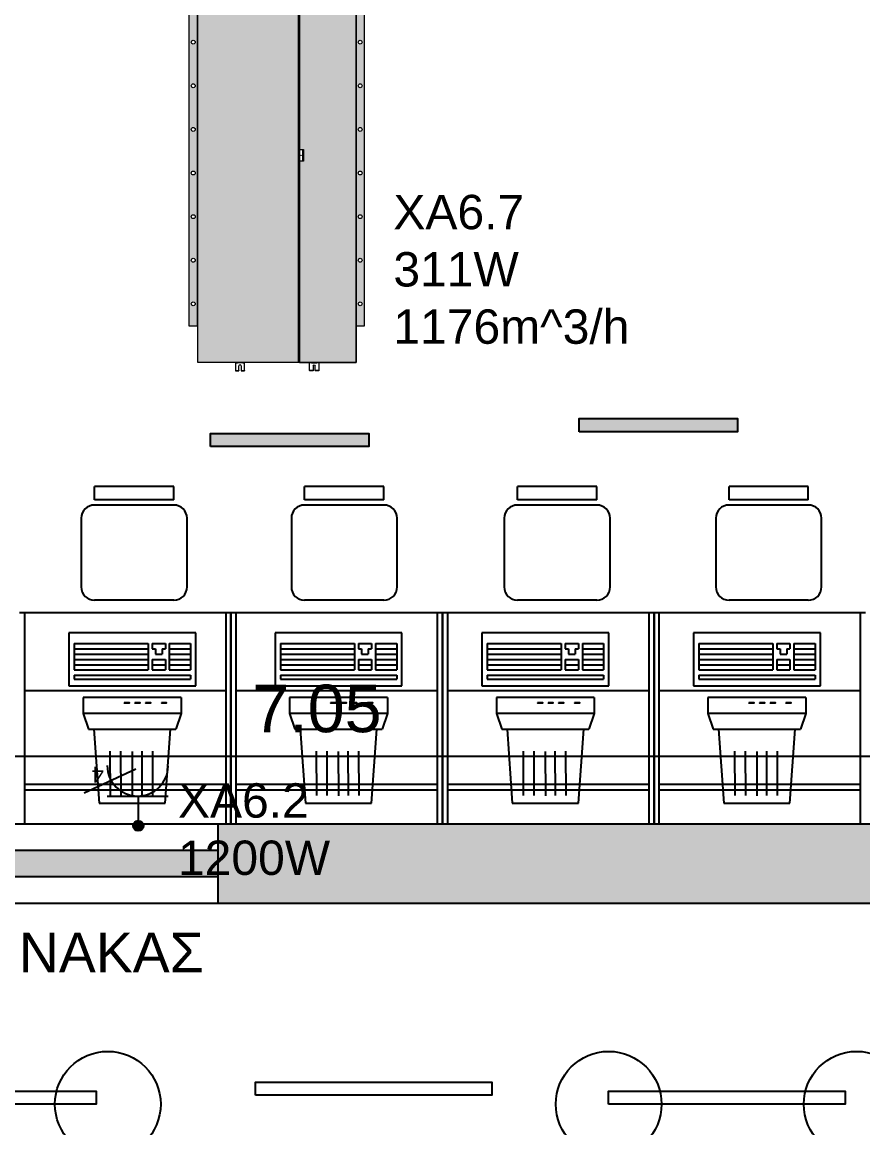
# Model space of a CAD drawing. Header units: metres. Extents: x -11 to 85, y -301 to 135.
# Drawn here: x 42.834 to 46.014, y -121.507 to -117.324 of the extents above; entities that cross this region are included whole.
import ezdxf

# ---------------------------------------------------------------- set-up
doc = ezdxf.new("R2010")
doc.units = ezdxf.units.M
doc.header["$LTSCALE"] = 0.036
doc.header["$PDMODE"] = 2
for name, color, linetype in [('arxitek aorofos', 252, 'Continuous'), ('DIMBLK', 252, 'Continuous'), ('hatch color', 252, 'Continuous'), ('HLEK-SYMBOL', 3, 'Continuous'), ('HLEK_FL001_SYMBOLS', 230, 'Continuous'), ('KYKLOFORHTES', 152, 'Continuous')]:
    doc.layers.add(name, color=color, linetype=linetype)
doc.layers.add('axel', color=170, linetype='Continuous', lineweight=0)
doc.styles.add('COMU-N', font='arial.ttf')
doc.styles.get("Standard").update_dxf_attribs({"font": 'arial.ttf'})
doc.dimstyles.new('CADWDOT', dxfattribs={"dimscale": 0.1, "dimtxt": 1.8, "dimasz": 0.08, "dimexe": 2, "dimexo": 0, "dimgap": 0.09, "dimtad": 0, "dimrnd": 0.001, "dimzin": 0, "dimdsep": 46, "dimtxsty": 'Standard', "dimblk1": 'ARTDIM', "dimblk2": 'ARTDIM', "dimsah": 1, "dimcen": 0.09, "dimdle": 0.05, "dimse1": 1, "dimse2": 1, "dimadec": 0, "dimazin": 0, "dimtfac": 1, "dimtmove": 0, "dimatfit": 3, "dimldrblk": 'ARTDIM', "dimfxl": 2, "dimtvp": 0.9999, "dimtolj": 1, "dimtzin": 0, "dimarcsym": 0})

# ---------------------------------------------------------------- blocks, each defined once
blk = doc.blocks.new('ARTDIM')
at = {"layer": 'DIMBLK'}
for p, q in [((0, -24.9975), (0, 24.9975)), ((-24.9975, 0), (24.9975, 0))]:
    blk.add_line(p, q, dxfattribs=at)
blk.add_circle((0, 0), 8.25, dxfattribs=at)
blk = doc.blocks.new('*D1135')
at = {"layer": 'arxitek aorofos', "color": 0, "lineweight": -2}
blk.add_line((40.4317, -120.1012), (47.4657, -120.1012), dxfattribs=at)
at = {"layer": 'Defpoints', "color": 0, "transparency": 16777216}
for p in [(40.4237, -119.7575), (47.4737, -119.7575), (47.4737, -120.1012)]:
    blk.add_point(p, dxfattribs=at)
at = {"layer": 'arxitek aorofos', "color": 0, "lineweight": -2, "xscale": 0.008, "yscale": 0.008, "zscale": 0.008, "rotation": 180}
blk.add_blockref('ARTDIM', (40.4237, -120.1012), dxfattribs=at)
at = {"layer": 'arxitek aorofos', "color": 0, "lineweight": -2, "xscale": 0.008, "yscale": 0.008, "zscale": 0.008}
blk.add_blockref('ARTDIM', (47.4737, -120.1012), dxfattribs=at)
at = {"layer": 'arxitek aorofos', "color": 0, "insert": (43.9487, -119.9212), "char_height": 0.18, "attachment_point": 5}
blk.add_mtext('\\A1;7.05', dxfattribs=at)
blk = doc.blocks.new('thranio erga 1')
at = {"layer": 'arxitek aorofos'}
for p, q in [((-7.0812, 47.2606), (-8.0812, 47.2606)), ((-8.0812, 47.2606), (-8.0812, 45.4606)), ((-7.1012, 47.2406), (-8.0612, 47.2406)), ((-8.0612, 47.2406), (-8.0612, 45.4806)), ((-7.1012, 45.4806), (-7.1012, 47.2406)), ((-7.0812, 45.4606), (-7.0812, 47.2606)), ((-8.0612, 45.4806), (-7.1012, 45.4806)), ((-8.0812, 45.4606), (-7.0812, 45.4606))]:
    blk.add_line(p, q, dxfattribs=at)
for centre in [(-8.3206, 46.7988), (-6.8412, 46.7988), (-8.3206, 45.8608), (-6.8412, 45.8608)]:
    blk.add_circle(centre, 0.2, dxfattribs=at)
blk = doc.blocks.new('gJ6_a14')
at = {"linetype": 'Continuous'}
for p, q in [((-0.1176, 0.1119), (0.113, 0.1119)), ((0, 0.1119), (0, 0))]:
    blk.add_line(p, q, dxfattribs=at)
blk.add_arc((-0.0023, 0.2279), 0.1153, 180, 358.9566, dxfattribs=at)
blk = doc.blocks.new('*X1779')
at = {"color": 0}
for p, q in [((15.598, 2.587), (15.737, 2.727)), ((15.598, 2.622), (15.702, 2.727)), ((15.605, 2.559), (15.765, 2.719)), ((15.617, 2.536), (15.789, 2.707)), ((15.633, 2.516), (15.808, 2.691)), ((15.636, 2.678), (15.645, 2.687)), ((15.649, 2.691), (15.658, 2.7)), ((15.662, 2.705), (15.671, 2.714)), ((15.667, 2.674), (15.676, 2.683)), ((15.676, 2.718), (15.678, 2.721)), ((15.68, 2.687), (15.689, 2.696)), ((15.693, 2.7), (15.702, 2.709)), ((15.707, 2.714), (15.715, 2.722)), ((15.711, 2.683), (15.72, 2.691)), ((15.72, 2.727), (15.721, 2.728)), ((15.724, 2.696), (15.733, 2.705)), ((15.738, 2.709), (15.746, 2.718)), ((15.742, 2.678), (15.751, 2.687)), ((15.751, 2.722), (15.752, 2.724)), ((15.755, 2.691), (15.764, 2.7)), ((15.768, 2.705), (15.777, 2.714)), ((15.773, 2.674), (15.782, 2.683)), ((15.786, 2.687), (15.795, 2.696)), ((15.601, 2.607), (15.609, 2.616)), ((15.604, 2.646), (15.605, 2.647)), ((15.605, 2.577), (15.614, 2.585)), ((15.609, 2.652), (15.618, 2.66)), ((15.611, 2.547), (15.618, 2.554)), ((15.614, 2.621), (15.623, 2.63)), ((15.618, 2.59), (15.627, 2.599)), ((15.623, 2.665), (15.631, 2.674)), ((15.623, 2.559), (15.631, 2.568)), ((15.627, 2.634), (15.636, 2.643)), ((15.627, 2.528), (15.636, 2.537)), ((15.631, 2.603), (15.64, 2.612)), ((15.636, 2.572), (15.645, 2.581)), ((15.64, 2.647), (15.649, 2.656)), ((15.64, 2.541), (15.649, 2.55)), ((15.645, 2.616), (15.654, 2.625)), ((15.645, 2.51), (15.654, 2.519)), ((15.649, 2.585), (15.658, 2.594)), ((15.653, 2.501), (15.824, 2.672)), ((15.654, 2.66), (15.662, 2.669)), ((15.654, 2.554), (15.662, 2.563)), ((15.658, 2.63), (15.667, 2.638)), ((15.658, 2.523), (15.667, 2.532)), ((15.662, 2.599), (15.671, 2.607)), ((15.664, 2.494), (15.671, 2.501)), ((15.667, 2.568), (15.676, 2.577)), ((15.671, 2.643), (15.68, 2.652)), ((15.671, 2.537), (15.68, 2.546)), ((15.676, 2.489), (15.836, 2.648)), ((15.676, 2.612), (15.685, 2.621)), ((15.676, 2.506), (15.685, 2.515)), ((15.68, 2.581), (15.689, 2.59)), ((15.685, 2.656), (15.693, 2.665)), ((15.685, 2.55), (15.693, 2.559)), ((15.689, 2.625), (15.698, 2.634)), ((15.689, 2.519), (15.698, 2.528)), ((15.693, 2.594), (15.702, 2.603)), ((15.693, 2.488), (15.702, 2.497)), ((15.698, 2.669), (15.707, 2.678)), ((15.698, 2.563), (15.707, 2.572)), ((15.702, 2.638), (15.711, 2.647)), ((15.702, 2.532), (15.711, 2.541)), ((15.705, 2.482), (15.843, 2.62)), ((15.707, 2.607), (15.715, 2.616)), ((15.707, 2.501), (15.715, 2.51)), ((15.711, 2.577), (15.72, 2.585)), ((15.715, 2.652), (15.724, 2.66)), ((15.715, 2.546), (15.724, 2.554)), ((15.72, 2.621), (15.729, 2.63)), ((15.72, 2.515), (15.729, 2.523)), ((15.724, 2.59), (15.733, 2.599)), ((15.724, 2.484), (15.733, 2.493)), ((15.729, 2.665), (15.738, 2.674)), ((15.729, 2.559), (15.738, 2.568)), ((15.733, 2.634), (15.742, 2.643)), ((15.733, 2.528), (15.742, 2.537)), ((15.738, 2.603), (15.746, 2.612)), ((15.738, 2.497), (15.746, 2.506)), ((15.741, 2.482), (15.842, 2.584)), ((15.742, 2.572), (15.751, 2.581)), ((15.746, 2.647), (15.755, 2.656)), ((15.746, 2.541), (15.755, 2.55)), ((15.751, 2.616), (15.76, 2.625)), ((15.751, 2.51), (15.76, 2.519)), ((15.755, 2.585), (15.764, 2.594)), ((15.76, 2.66), (15.768, 2.669)), ((15.76, 2.554), (15.768, 2.563)), ((15.764, 2.63), (15.773, 2.638)), ((15.764, 2.523), (15.773, 2.532)), ((15.768, 2.599), (15.777, 2.607)), ((15.768, 2.493), (15.777, 2.501)), ((15.773, 2.568), (15.782, 2.577)), ((15.777, 2.643), (15.786, 2.652)), ((15.777, 2.537), (15.786, 2.546)), ((15.782, 2.612), (15.791, 2.621)), ((15.782, 2.506), (15.791, 2.515)), ((15.786, 2.581), (15.795, 2.59)), ((15.791, 2.656), (15.799, 2.665)), ((15.791, 2.55), (15.799, 2.559)), ((15.795, 2.625), (15.804, 2.634)), ((15.795, 2.519), (15.804, 2.528)), ((15.799, 2.594), (15.808, 2.603)), ((15.804, 2.669), (15.813, 2.678)), ((15.804, 2.563), (15.813, 2.572)), ((15.808, 2.638), (15.817, 2.647)), ((15.808, 2.532), (15.817, 2.541)), ((15.813, 2.607), (15.822, 2.616)), ((15.817, 2.577), (15.826, 2.585)), ((15.822, 2.652), (15.83, 2.66)), ((15.822, 2.546), (15.83, 2.554)), ((15.826, 2.621), (15.835, 2.63)), ((15.83, 2.59), (15.839, 2.599)), ((15.835, 2.559), (15.835, 2.56)), ((15.839, 2.634), (15.84, 2.635)), ((15.844, 2.603), (15.844, 2.603))]:
    blk.add_line(p, q, dxfattribs=at)
blk = doc.blocks.new('GJ6_A78')
at = {"layer": 'HLEK-SYMBOL', "color": 0, "linetype": 'Continuous'}
blk.add_circle((0, 0), 0.0989, dxfattribs=at)
at = {"layer": 'HLEK-SYMBOL', "color": 0, "xscale": 0.8, "yscale": 0.8, "zscale": 0.8}
blk.add_blockref('*X1779', (-12.576, -2.084), dxfattribs=at)
blk = doc.blocks.new('priza')
at = {"layer": 'HLEK_FL001_SYMBOLS', "xscale": 0.1951472641207488, "yscale": 0.1951472641207488, "zscale": 0.1951472641207488}
blk.add_blockref('GJ6_A78', (87.4, -100.4953), dxfattribs=at)
at = {"layer": 'HLEK_FL001_SYMBOLS', "rotation": 180}
blk.add_blockref('gJ6_a14', (87.4, -100.4952), dxfattribs=at)
blk = doc.blocks.new('tetrapli priza')
at = {"layer": 'HLEK_FL001_SYMBOLS', "ltscale": 5}
blk.add_line((479.6442, -48.2674), (479.8393, -48.1769), dxfattribs=at)
at = {"layer": 'HLEK_FL001_SYMBOLS'}
blk.add_blockref('priza', (392.2343, 52.442), dxfattribs=at)
at = {"layer": 'HLEK_FL001_SYMBOLS', "ltscale": 5}
blk.add_text('4', height=0.06, dxfattribs=at).set_placement((479.7645, -48.2766))
blk = doc.blocks.new('led 23W')
at = {"layer": 'hatch color'}
blk.add_hatch(color=181, dxfattribs=at).paths.add_polyline_path([(101.2388, -6.7734), (101.2388, -6.7234), (101.8376, -6.7234), (101.8376, -6.7734)])
at = {"layer": 'HLEK_FL001_SYMBOLS'}
blk.add_lwpolyline([(101.2388, -6.7734), (101.2388, -6.7234), (101.8376, -6.7234), (101.8376, -6.7734)], close=True, dxfattribs=at)
blk = doc.blocks.new('A$C5A126718')
at = {"layer": 'axel'}
for p, q in [((-0.0317, 0.0343), (-0.0317, 0.0321)), ((-0.0301, 0.0343), (-0.0317, 0.0343)), ((-0.0317, 0.0321), (-0.0317, 0.0236)), ((-0.0317, 0.0321), (-0.0301, 0.0321)), ((-0.0317, 0.0236), (-0.0301, 0.0236)), ((-0.0317, 0.0236), (-0.0317, 0.0214)), ((-0.0301, 0.0214), (-0.0317, 0.0214)), ((-0.0301, 0.0129), (-0.0317, 0.0129)), ((-0.0317, 0.0129), (-0.0317, 0.0107)), ((-0.0317, 0.0107), (-0.0301, 0.0107)), ((-0.0317, 0.0107), (-0.0317, 0.0021)), ((-0.0317, 0.0021), (-0.0301, 0.0021)), ((-0.0317, 0.0021), (-0.0317, 0)), ((-0.0301, 0), (-0.0317, 0)), ((-0.0012, 0.0343), (-0.0301, 0.0343)), ((-0.0301, 0.0343), (-0.0301, 0.0321)), ((-0.0301, 0.0321), (-0.0301, 0.0236)), ((-0.0301, 0.0236), (-0.0301, 0.0214)), ((-0.0301, 0.0214), (-0.0131, 0.0214)), ((-0.0301, 0.0129), (-0.0301, 0.0107)), ((-0.0131, 0.0129), (-0.0301, 0.0129)), ((-0.0301, 0.0107), (-0.0301, 0.0021)), ((-0.0301, 0.0021), (-0.0301, 0)), ((-0.0301, 0), (-0.0012, 0)), ((-0.0012, 0.0343), (0, 0.0343)), ((-0.0012, 0.0343), (-0.0012, 0.033)), ((-0.0012, 0.033), (-0.0012, 0.03)), ((-0.0012, 0.03), (-0.0012, 0.0271)), ((-0.0012, 0.0271), (0, 0.0271)), ((-0.0012, 0.027), (-0.0012, 0.0271)), ((-0.0012, 0.0073), (-0.0012, 0.027)), ((-0.0012, 0.0071), (-0.0012, 0.0073)), ((-0.0012, 0.0071), (0, 0.0071)), ((-0.0012, 0.0071), (-0.0012, 0.0043)), ((-0.0012, 0.0043), (-0.0012, 0.0013)), ((-0.0012, 0.0013), (-0.0012, 0)), ((-0.0012, 0), (0, 0)), ((0.0004, 0.0271), (0.0004, 0.0343)), ((0.0004, 0.0271), (0.0004, 0.0343)), ((0.0004, 0.0211), (0.0004, 0.0271)), ((0.0004, 0.0211), (0.0004, 0.0271)), ((0.0004, 0.0207), (0.0004, 0.0211)), ((0.0004, 0.0207), (0.0004, 0.0211)), ((0.0004, 0.0186), (0.0004, 0.0207)), ((0.0004, 0.0186), (0.0004, 0.0207)), ((0.0004, 0.0157), (0.0004, 0.0186)), ((0.0004, 0.0157), (0.0004, 0.0186)), ((0.0004, 0.0136), (0.0004, 0.0157)), ((0.0004, 0.0136), (0.0004, 0.0157)), ((0.0004, 0.0132), (0.0004, 0.0136)), ((0.0004, 0.0132), (0.0004, 0.0136)), ((0.0004, 0.0071), (0.0004, 0.0132)), ((0.0004, 0.0071), (0.0004, 0.0132)), ((0.0004, 0), (0.0004, 0.0071)), ((0.0004, 0), (0.0004, 0.0071))]:
    blk.add_line(p, q, dxfattribs=at)
blk.add_arc((-0.0131, 0.0171), 0.00429, 270, 90, dxfattribs=at)
blk = doc.blocks.new('A$C3A54651E')
at = {"layer": 'axel'}
for p, q in [((0.0091, 0.0228), (0, 0.0228)), ((0, 0.0228), (0, 0)), ((0.0091, 0), (0, 0)), ((0.0091, 0), (0.0091, 0.0228)), ((0.0091, 0.0171), (0.0162, 0.0171)), ((0.0091, 0.0057), (0.0162, 0.0057)), ((0.0162, 0.019), (0.0166, 0.0193)), ((0.0162, 0.0038), (0.0162, 0.019)), ((0.0162, 0.0038), (0.0166, 0.0035)), ((0.0166, 0.0035), (0.0166, 0.0193)), ((0.0166, 0.0193), (0.0184, 0.0193)), ((0.0166, 0.0035), (0.0184, 0.0035)), ((0.0184, 0.02), (0.0184, 0.0199)), ((0.0184, 0.02), (0.0184, 0.02)), ((0.0184, 0.0199), (0.0184, 0.0193)), ((0.0184, 0.0193), (0.0184, 0.0153)), ((0.0184, 0.0153), (0.0184, 0.0067)), ((0.0184, 0.0067), (0.0184, 0.0035)), ((0.0184, 0.0035), (0.0184, 0.0028)), ((0.0184, 0.0028), (0.0184, 0.0028)), ((0.0191, 0.0202), (0.0254, 0.0202)), ((0.0191, 0.0197), (0.0254, 0.0197)), ((0.0191, 0.0109), (0.0254, 0.0109)), ((0.0191, 0.0026), (0.0254, 0.0026)), ((0.0262, 0.0199), (0.0262, 0.02)), ((0.0262, 0.02), (0.0262, 0.02)), ((0.0262, 0.0182), (0.0262, 0.0199)), ((0.0262, 0.0153), (0.0262, 0.0182)), ((0.0262, 0.0182), (0.0284, 0.0182)), ((0.0262, 0.0067), (0.0262, 0.0153)), ((0.0262, 0.0046), (0.0262, 0.0067)), ((0.0262, 0.0028), (0.0262, 0.0046)), ((0.0262, 0.0046), (0.0284, 0.0046)), ((0.0262, 0.0028), (0.0262, 0.0028)), ((0.0284, 0.0193), (0.037, 0.0193)), ((0.0284, 0.0182), (0.0284, 0.0193)), ((0.0284, 0.0046), (0.0284, 0.0182)), ((0.0284, 0.0035), (0.0284, 0.0046)), ((0.0284, 0.0035), (0.037, 0.0035)), ((0.037, 0.0035), (0.037, 0.0193)), ((0.0373, 0.019), (0.037, 0.0193)), ((0.0373, 0.0037), (0.037, 0.0035)), ((0.0373, 0.0182), (0.0373, 0.019)), ((0.0373, 0.0046), (0.0373, 0.0182)), ((0.0373, 0.0182), (0.0403, 0.0182)), ((0.0373, 0.0037), (0.0373, 0.0046)), ((0.0373, 0.0046), (0.0403, 0.0046)), ((0.0403, 0.0046), (0.0403, 0.0182)), ((0.0423, 0.0162), (0.0403, 0.0182)), ((0.0423, 0.0066), (0.0403, 0.0046)), ((0.0423, 0.0066), (0.0423, 0.0162))]:
    blk.add_line(p, q, dxfattribs=at)
for points in [[(0.0191, 0.0202, 0.004311), (0.019, 0.0202, 0.005535), (0.0188, 0.0202, 0.007292), (0.0187, 0.0201, 0.009929), (0.0186, 0.0201), (0.0186, 0.0201, 0.019665), (0.0185, 0.02, 0.032685), (0.0184, 0.02, 0.060642), (0.0184, 0.02), (0.0184, 0.02)], [(0.0184, 0.0199, 0.159929), (0.0184, 0.0199, 0.090191), (0.0184, 0.0199, 0.0462), (0.0184, 0.0199, 0.02623), (0.0185, 0.0198), (0.0186, 0.0198, 0.013719), (0.0187, 0.0198, 0.009481), (0.0188, 0.0198, 0.006867), (0.0189, 0.0197, 0.005151), (0.0191, 0.0197)], [(0.0191, 0.0197, 0.015295), (0.0188, 0.0186, 0.017604), (0.0186, 0.0175), (0.0185, 0.0169, 0.02245), (0.0184, 0.0158), (0.0184, 0.0153)], [(0.0184, 0.0153, 0.023182), (0.0184, 0.0142, 0.022013), (0.0186, 0.0131), (0.0187, 0.0125, 0.017076), (0.0189, 0.0114), (0.0191, 0.0109)], [(0.0191, 0.0109, 0.016103), (0.0188, 0.0098, 0.018613), (0.0186, 0.0088), (0.0185, 0.0083, 0.023826), (0.0184, 0.0072), (0.0184, 0.0067)], [(0.0184, 0.0067, 0.024647), (0.0184, 0.0057, 0.023359), (0.0186, 0.0046), (0.0187, 0.0041, 0.018023), (0.0189, 0.0031), (0.0191, 0.0026)], [(0.0191, 0.0026, -0.004311), (0.019, 0.0026, -0.005535), (0.0188, 0.0026, -0.007292), (0.0187, 0.0027, -0.009929), (0.0186, 0.0027), (0.0186, 0.0027, -0.019665), (0.0185, 0.0027, -0.032685), (0.0184, 0.0028, -0.060642), (0.0184, 0.0028), (0.0184, 0.0028)], [(0.0262, 0.02, 0.102242), (0.0262, 0.02, 0.051435), (0.0261, 0.02, 0.028507), (0.0261, 0.0201, 0.01755), (0.026, 0.0201), (0.0259, 0.0201, 0.009159), (0.0258, 0.0201, 0.006785), (0.0257, 0.0202, 0.005184), (0.0255, 0.0202), (0.0254, 0.0202)], [(0.0254, 0.0197, 0.004812), (0.0256, 0.0197, 0.00636), (0.0258, 0.0198, 0.008685), (0.0259, 0.0198, 0.012384), (0.026, 0.0198), (0.0261, 0.0198, 0.023143), (0.0261, 0.0199, 0.039656), (0.0262, 0.0199, 0.07579), (0.0262, 0.0199, 0.144125), (0.0262, 0.0199)], [(0.0262, 0.0153, 0.023214), (0.0262, 0.0164, 0.02204), (0.026, 0.0175), (0.0259, 0.018, 0.017046), (0.0256, 0.0191), (0.0254, 0.0197)], [(0.0254, 0.0109, 0.01528), (0.0258, 0.012, 0.017585), (0.026, 0.013), (0.0261, 0.0136, 0.022468), (0.0262, 0.0147), (0.0262, 0.0153)], [(0.0262, 0.0067, 0.024685), (0.0262, 0.0078, 0.023392), (0.026, 0.0088), (0.0259, 0.0093, 0.017988), (0.0256, 0.0103), (0.0254, 0.0109)], [(0.0254, 0.0026, 0.016073), (0.0258, 0.0036, 0.018575), (0.026, 0.0046), (0.0261, 0.0052, 0.023861), (0.0262, 0.0062), (0.0262, 0.0067)], [(0.0262, 0.0028, -0.102242), (0.0262, 0.0028, -0.051435), (0.0261, 0.0028, -0.028507), (0.0261, 0.0027, -0.01755), (0.026, 0.0027), (0.0259, 0.0027, -0.009159), (0.0258, 0.0026, -0.006785), (0.0257, 0.0026, -0.005184), (0.0255, 0.0026), (0.0254, 0.0026)]]:
    blk.add_lwpolyline(points, format="xyb", dxfattribs=at)
blk = doc.blocks.new('A$C531E15D6')
at = {"layer": 'axel'}
for p, q in [((-0.0003, 0.0241), (-0.0003, -0.0359)), ((-0.0003, 0.0241), (0.0009, 0.0241)), ((-0.0003, 0.0134), (0, 0.0134)), ((-0.0003, 0.0113), (0, 0.0113)), ((-0.0003, 0.0066), (-0.0003, 0.0031)), ((-0.0003, 0.0066), (-0.0003, 0.0031)), ((0, 0.0059), (-0.0003, 0.0059)), ((-0.0003, 0.0031), (-0.0003, -0.0276)), ((0.0021, 0.0241), (0, 0.022)), ((0, 0.0059), (0, 0.022)), ((0, -0.0059), (0, 0.0059)), ((0, -0.0059), (0, 0.0059)), ((0.0012, 0.0241), (0.0009, 0.0241)), ((0.0012, 0.0241), (0.0009, 0.0241)), ((0.0012, 0.0241), (0.0021, 0.0241)), ((0.0021, 0.0241), (0.0321, 0.0241)), ((0.0021, 0.0241), (0.0321, 0.0241)), ((0.0321, 0.0241), (0.0343, 0.022)), ((0.0343, 0.022), (0.0343, 0.0134)), ((0.0343, 0.022), (0.0343, 0.0134)), ((0.0343, 0.0134), (0.0343, -0.0251)), ((0.0343, 0.0134), (0.0343, -0.0251)), ((0.038, 0.0127), (0.0343, 0.0128)), ((0.0347, 0.0056), (0.0343, 0.0056)), ((0.0347, 0.0056), (0.0347, -0.0059)), ((0.0357, 0.0099), (0.0357, 0.0045)), ((0.04, 0.0099), (0.0357, 0.0099)), ((0.0357, 0.0045), (0.0357, 0.0038)), ((0.0357, 0.0045), (0.0357, 0.0038)), ((0.0357, 0.0038), (0.0357, -0.0059)), ((0.0357, 0.0038), (0.0357, -0.0059)), ((0.038, 0.0127), (0.038, 0.0099)), ((0.04, 0.0099), (0.04, -0.0059)), ((0, -0.0176), (-0.0003, -0.0176)), ((-0.0003, -0.023), (0, -0.023)), ((-0.0003, -0.0251), (0, -0.0251)), ((-0.0003, -0.0276), (-0.0003, -0.0312)), ((-0.0003, -0.0276), (-0.0003, -0.0312)), ((-0.0003, -0.0359), (0.0021, -0.0359)), ((0, -0.0176), (0, -0.0059)), ((0, -0.0176), (0, -0.0059)), ((0, -0.0337), (0, -0.0176)), ((0.0021, -0.0359), (0, -0.0337)), ((0.0321, -0.0359), (0.0021, -0.0359)), ((0.0321, -0.0359), (0.0021, -0.0359)), ((0.0343, -0.0337), (0.0321, -0.0359)), ((0.0347, -0.0173), (0.0343, -0.0173)), ((0.038, -0.0244), (0.0343, -0.0245)), ((0.0343, -0.0251), (0.0343, -0.0337)), ((0.0343, -0.0251), (0.0343, -0.0337)), ((0.0347, -0.0059), (0.0347, -0.0173)), ((0.0357, -0.0059), (0.0357, -0.0155)), ((0.0357, -0.0059), (0.0357, -0.0155)), ((0.0357, -0.0155), (0.0357, -0.0162)), ((0.0357, -0.0155), (0.0357, -0.0162)), ((0.0357, -0.0162), (0.0357, -0.0216)), ((0.04, -0.0216), (0.0357, -0.0216)), ((0.038, -0.0244), (0.038, -0.0216)), ((0.04, -0.0059), (0.04, -0.0216))]:
    blk.add_line(p, q, dxfattribs=at)
for centre, radius in [((0.0171, 0.0199), 0.00214), ((0.0171, 0.0199), 0.00111), ((0.0171, -0.0316), 0.00214), ((0.0171, -0.0316), 0.00111)]:
    blk.add_circle(centre, radius, dxfattribs=at)
for centre, radius, start, end in [((0.0321, 0.022), 0.00214, 0, 90), ((0.0346, 0.0045), 0.00107, 0, 89.5416), ((0.0321, -0.0337), 0.00214, 270, 0), ((0.0346, -0.0162), 0.00107, 270.4584, 0)]:
    blk.add_arc(centre, radius, start, end, dxfattribs=at)
blk = doc.blocks.new('FCU 10 KANALATO')
at = {"layer": 'axel'}
h = blk.add_hatch(color=211, dxfattribs=at)
h.paths.add_polyline_path([(47988.1338, 13560.164), (47988.1338, 13560.197), (47986.8138, 13560.197), (47986.8138, 13560.164)])
h.paths.add_polyline_path([(47987.5563, 13560.1878, -1), (47987.5563, 13560.1731, -1)], flags=16)
h.paths.add_polyline_path([(47987.3913, 13560.1731, -1), (47987.3913, 13560.1878, -1)], flags=16)
h.paths.add_polyline_path([(47987.7213, 13560.1878, -1), (47987.7213, 13560.1731, -1)], flags=16)
h.paths.add_polyline_path([(47987.2263, 13560.1731, -1), (47987.2263, 13560.1878, -1)], flags=16)
h.paths.add_polyline_path([(47987.8863, 13560.1878, -1), (47987.8863, 13560.1731, -1)], flags=16)
h.paths.add_polyline_path([(47987.0613, 13560.1731, -1), (47987.0613, 13560.1878, -1)], flags=16)
h.paths.add_polyline_path([(47988.0513, 13560.1878, -1), (47988.0513, 13560.1731, -1)], flags=16)
h.paths.add_polyline_path([(47986.8963, 13560.1731, -1), (47986.8963, 13560.1878, -1)], flags=16)
for color, points in [(150, [(47986.6743, 13560.1633), (47986.6743, 13560.0206), (47986.6751, 13560.0206), (47986.6751, 13560.0135), (47986.6751, 13560.0074), (47986.6751, 13560.007), (47986.6751, 13560.002), (47986.6751, 13559.9935), (47986.6751, 13559.9863), (47986.6743, 13559.9863), (47986.6743, 13559.782), (47987.7792, 13559.782), (47988.2671, 13559.782), (47988.2671, 13559.782), (47988.2704, 13559.782), (47988.2704, 13560.1633)]), (151, [(47988.2705, 13559.5646), (47988.2705, 13559.5982), (47988.2705, 13559.5982), (47988.2705, 13559.621), (47988.2705, 13559.621), (47988.2705, 13559.6682), (47988.2705, 13559.6682), (47988.2705, 13559.691), (47988.2705, 13559.691), (47988.2705, 13559.7061), (47988.2705, 13559.7061), (47988.2705, 13559.7132), (47988.2705, 13559.7193), (47988.2705, 13559.7196), (47988.2705, 13559.7246), (47988.2705, 13559.7332), (47988.2705, 13559.7403), (47988.2705, 13559.7403), (47988.2705, 13559.7785), (47987.4805, 13559.7785), (47987.4805, 13559.7638), (47987.4362, 13559.7638), (47987.4362, 13559.7785), (47986.6743, 13559.7785), (47986.6743, 13559.7403), (47986.6751, 13559.7403), (47986.6751, 13559.7332), (47986.6751, 13559.7271), (47986.6751, 13559.7218), (47986.6751, 13559.7193), (47986.6751, 13559.7132), (47986.6751, 13559.7061), (47986.6743, 13559.7061), (47986.6743, 13559.5646)])]:
    blk.add_hatch(color=color, dxfattribs=at).paths.add_polyline_path(points)
h = blk.add_hatch(color=211, dxfattribs=at)
h.paths.add_polyline_path([(47988.1338, 13559.5327), (47988.1338, 13559.5657), (47986.8138, 13559.5657), (47986.8138, 13559.5327)])
h.paths.add_polyline_path([(47987.5563, 13559.5565, -1), (47987.5563, 13559.5418, -1)], flags=16)
h.paths.add_polyline_path([(47987.3913, 13559.5418, -1), (47987.3913, 13559.5565, -1)], flags=16)
h.paths.add_polyline_path([(47987.7213, 13559.5565, -1), (47987.7213, 13559.5418, -1)], flags=16)
h.paths.add_polyline_path([(47987.2263, 13559.5418, -1), (47987.2263, 13559.5565, -1)], flags=16)
h.paths.add_polyline_path([(47987.8863, 13559.5565, -1), (47987.8863, 13559.5418, -1)], flags=16)
h.paths.add_polyline_path([(47987.0613, 13559.5418, -1), (47987.0613, 13559.5565, -1)], flags=16)
h.paths.add_polyline_path([(47988.0513, 13559.5565, -1), (47988.0513, 13559.5418, -1)], flags=16)
h.paths.add_polyline_path([(47986.8963, 13559.5418, -1), (47986.8963, 13559.5565, -1)], flags=16)
for p, q in [((47986.6743, 13559.782), (47987.7792, 13559.782)), ((47986.6743, 13559.7804), (47987.7792, 13559.7804)), ((47986.6743, 13559.78), (47987.7816, 13559.78)), ((47987.7349, 13559.7785), (47986.6743, 13559.7785)), ((47987.4362, 13559.7785), (47987.4362, 13559.78)), ((47987.4362, 13559.7638), (47987.4362, 13559.7785)), ((47987.4362, 13559.766), (47987.4805, 13559.766)), ((47987.4805, 13559.7638), (47987.4362, 13559.7638)), ((47987.4805, 13559.7785), (47987.4805, 13559.78)), ((47987.4805, 13559.7785), (47987.4805, 13559.7638)), ((47988.2705, 13559.7785), (47987.7329, 13559.7785)), ((47987.7792, 13559.782), (47988.2671, 13559.782)), ((47987.7792, 13559.7804), (47988.2705, 13559.7804)), ((47987.7792, 13559.78), (47988.2705, 13559.78))]:
    blk.add_line(p, q, dxfattribs=at)
at = {"layer": 'axel', "linetype": 'Continuous'}
for points in [[(47986.8138, 13560.164), (47988.1338, 13560.164), (47988.1338, 13560.197), (47986.8138, 13560.197)], [(47986.8138, 13559.5327), (47988.1338, 13559.5327), (47988.1338, 13559.5657), (47986.8138, 13559.5657)]]:
    blk.add_lwpolyline(points, close=True, dxfattribs=at)
at = {"layer": 'axel'}
for points in [[(47986.6743, 13560.1633), (47988.2704, 13560.1633), (47988.2704, 13559.782), (47986.6743, 13559.782)], [(47986.6743, 13560.1633), (47988.2705, 13560.1633), (47988.2705, 13559.5646), (47986.6743, 13559.5646)], [(47986.6743, 13559.5646), (47988.2705, 13559.5646), (47988.2705, 13559.7785), (47986.6743, 13559.7785)]]:
    blk.add_lwpolyline(points, close=True, dxfattribs=at)
at = {"layer": 'axel', "linetype": 'Continuous'}
for centre in [(47986.8963, 13560.1805), (47987.0613, 13560.1805), (47987.2263, 13560.1805), (47987.3913, 13560.1805), (47987.5563, 13560.1805), (47987.7213, 13560.1805), (47987.8863, 13560.1805), (47988.0513, 13560.1805), (47986.8963, 13559.5492), (47987.0613, 13559.5492), (47987.2263, 13559.5492), (47987.3913, 13559.5492), (47987.5563, 13559.5492), (47987.7213, 13559.5492), (47987.8863, 13559.5492), (47988.0513, 13559.5492)]:
    blk.add_circle(centre, 0.00739, dxfattribs=at)
at = {"layer": 'axel'}
blk.add_circle((47987.4583, 13559.7731), 0.00111, dxfattribs=at)
at = {"xscale": -1, "rotation": 180}
for name, p in [('A$C3A54651E', (47988.2705, 13560.1043)), ('A$C531E15D6', (47988.2708, 13559.8575)), ('A$C5A126718', (47986.6746, 13559.7403)), ('A$C3A54651E', (47988.2705, 13559.691)), ('A$C3A54651E', (47988.2705, 13559.621))]:
    blk.add_blockref(name, p, dxfattribs=at)
blk.add_blockref('A$C5A126718', (47986.6746, 13559.9863))
at = {"xscale": -1}
blk.add_blockref('A$C5A126718', (47988.271, 13559.9863), dxfattribs=at)
at = {"rotation": 180}
blk.add_blockref('A$C5A126718', (47988.271, 13559.7403), dxfattribs=at)

msp = doc.modelspace()

# ---------------------------------------------------------------- hatches: boundary and pattern name
at = {"layer": 'arxitek aorofos'}
for points in [[(47.4737, -120.6575), (47.4737, -121.4075), (47.7737, -121.4075), (47.7737, -119.6075), (47.4737, -119.6075), (47.4737, -120.3575), (43.5737, -120.3575), (43.5737, -120.6575)], [(43.5737, -120.4575), (40.4237, -120.4575), (40.4237, -120.5575), (43.5737, -120.5575)]]:
    msp.add_hatch(color=256, dxfattribs=at).paths.add_polyline_path(points)

# ---------------------------------------------------------------- linework, layer by layer
for p, q in [((43.4074, -119.0806), (43.1074, -119.0806)), ((43.1074, -119.1306), (43.1074, -119.0806)), ((43.4074, -119.1306), (43.4074, -119.0806)), ((44.2022, -119.0806), (43.9022, -119.0806)), ((43.9022, -119.1306), (43.9022, -119.0806)), ((44.2022, -119.1306), (44.2022, -119.0806)), ((45.0074, -119.0806), (44.7074, -119.0806)), ((44.7074, -119.1306), (44.7074, -119.0806)), ((45.0074, -119.1306), (45.0074, -119.0806)), ((45.8074, -119.0806), (45.5074, -119.0806)), ((45.5074, -119.1306), (45.5074, -119.0806)), ((45.8074, -119.1306), (45.8074, -119.0806)), ((43.4074, -119.1306), (43.1074, -119.1306)), ((44.2022, -119.1306), (43.9022, -119.1306)), ((45.0074, -119.1306), (44.7074, -119.1306)), ((45.8074, -119.1306), (45.5074, -119.1306)), ((43.4074, -119.1506), (43.1074, -119.1506)), ((44.2022, -119.1506), (43.9022, -119.1506)), ((45.0074, -119.1506), (44.7074, -119.1506)), ((45.8074, -119.1506), (45.5074, -119.1506)), ((43.0574, -119.2006), (43.0574, -119.4606)), ((43.4574, -119.4606), (43.4574, -119.2006)), ((43.8522, -119.2006), (43.8522, -119.4606)), ((44.2522, -119.4606), (44.2522, -119.2006)), ((44.6574, -119.2006), (44.6574, -119.4606)), ((45.0574, -119.4606), (45.0574, -119.2006)), ((45.4574, -119.2006), (45.4574, -119.4606)), ((45.8574, -119.4606), (45.8574, -119.2006)), ((43.4074, -119.5106), (43.1074, -119.5106)), ((44.2022, -119.5106), (43.9022, -119.5106)), ((45.0074, -119.5106), (44.7074, -119.5106)), ((45.8074, -119.5106), (45.5074, -119.5106)), ((42.8237, -119.5575), (43.6237, -119.5575)), ((42.8437, -120.3575), (42.8437, -119.5575)), ((43.6037, -119.5575), (43.6037, -120.3575)), ((43.6237, -119.5575), (43.6237, -120.3575)), ((43.6237, -120.3575), (43.6237, -119.5575)), ((43.6237, -119.5575), (44.4237, -119.5575)), ((43.6437, -120.3575), (43.6437, -119.5575)), ((44.4037, -119.5575), (44.4037, -120.3575)), ((44.4237, -119.5575), (44.4237, -120.3575)), ((44.4237, -120.3575), (44.4237, -119.5575)), ((44.4237, -119.5575), (45.2237, -119.5575)), ((44.4437, -120.3575), (44.4437, -119.5575)), ((45.2037, -119.5575), (45.2037, -120.3575)), ((45.2037, -119.5575), (45.2037, -120.3575)), ((45.2237, -119.5575), (45.2237, -120.3575)), ((45.2237, -119.5575), (45.2237, -120.3575)), ((45.2237, -120.3575), (45.2237, -119.5575)), ((45.2237, -119.5575), (46.0237, -119.5575)), ((45.2437, -120.3575), (45.2437, -119.5575)), ((46.0037, -119.5575), (46.0037, -120.3575)), ((46.0037, -119.5575), (46.0037, -120.3575)), ((46.0037, -119.5575), (46.0037, -120.3575)), ((43.0104, -119.6346, -0.295), (43.0104, -119.8346, -0.295)), ((43.4904, -119.6346, -0.295), (43.0104, -119.6346, -0.295)), ((43.4904, -119.8346, -0.295), (43.4904, -119.6346, -0.295)), ((43.7904, -119.6346, -0.295), (43.7904, -119.8346, -0.295)), ((44.2704, -119.6346, -0.295), (43.7904, -119.6346, -0.295)), ((44.2704, -119.8346, -0.295), (44.2704, -119.6346, -0.295)), ((44.573, -119.6346, -0.295), (44.573, -119.8346, -0.295)), ((45.053, -119.6346, -0.295), (44.573, -119.6346, -0.295)), ((45.053, -119.8346, -0.295), (45.053, -119.6346, -0.295)), ((45.373, -119.6346, -0.295), (45.373, -119.8346, -0.295)), ((45.853, -119.6346, -0.295), (45.373, -119.6346, -0.295)), ((45.853, -119.8346, -0.295), (45.853, -119.6346, -0.295)), ((43.0304, -119.6746, -0.2948), (43.0304, -119.7746, -0.2948)), ((43.0304, -119.6746, -0.2948), (43.3104, -119.6746, -0.2948)), ((43.3104, -119.6746, -0.2948), (43.3104, -119.7746, -0.2948)), ((43.3254, -119.6746, -0.2948), (43.3254, -119.6946, -0.2948)), ((43.3254, -119.6746, -0.2948), (43.3754, -119.6746, -0.2948)), ((43.3754, -119.6746, -0.2948), (43.3754, -119.6946, -0.2948)), ((43.3904, -119.6746, -0.2948), (43.3904, -119.7746, -0.2948)), ((43.3904, -119.6746, -0.2948), (43.4704, -119.6746, -0.2948)), ((43.4704, -119.6746, -0.2948), (43.4704, -119.7746, -0.2948)), ((43.8104, -119.6746, -0.2948), (43.8104, -119.7746, -0.2948)), ((43.8104, -119.6746, -0.2948), (44.0904, -119.6746, -0.2948)), ((44.0904, -119.6746, -0.2948), (44.0904, -119.7746, -0.2948)), ((44.1054, -119.6746, -0.2948), (44.1054, -119.6946, -0.2948)), ((44.1054, -119.6746, -0.2948), (44.1554, -119.6746, -0.2948)), ((44.1554, -119.6746, -0.2948), (44.1554, -119.6946, -0.2948)), ((44.1704, -119.6746, -0.2948), (44.1704, -119.7746, -0.2948)), ((44.1704, -119.6746, -0.2948), (44.2504, -119.6746, -0.2948)), ((44.2504, -119.6746, -0.2948), (44.2504, -119.7746, -0.2948)), ((44.593, -119.6746, -0.2948), (44.593, -119.7746, -0.2948)), ((44.593, -119.6746, -0.2948), (44.873, -119.6746, -0.2948)), ((44.873, -119.6746, -0.2948), (44.873, -119.7746, -0.2948)), ((44.888, -119.6746, -0.2948), (44.888, -119.6946, -0.2948)), ((44.888, -119.6746, -0.2948), (44.938, -119.6746, -0.2948)), ((44.938, -119.6746, -0.2948), (44.938, -119.6946, -0.2948)), ((44.953, -119.6746, -0.2948), (44.953, -119.7746, -0.2948)), ((44.953, -119.6746, -0.2948), (45.033, -119.6746, -0.2948)), ((45.033, -119.6746, -0.2948), (45.033, -119.7746, -0.2948)), ((45.393, -119.6746, -0.2948), (45.393, -119.7746, -0.2948)), ((45.393, -119.6746, -0.2948), (45.673, -119.6746, -0.2948)), ((45.673, -119.6746, -0.2948), (45.673, -119.7746, -0.2948)), ((45.688, -119.6746, -0.2948), (45.688, -119.6946, -0.2948)), ((45.688, -119.6746, -0.2948), (45.738, -119.6746, -0.2948)), ((45.738, -119.6746, -0.2948), (45.738, -119.6946, -0.2948)), ((45.753, -119.6746, -0.2948), (45.753, -119.7746, -0.2948)), ((45.753, -119.6746, -0.2948), (45.833, -119.6746, -0.2948)), ((45.833, -119.6746, -0.2948), (45.833, -119.7746, -0.2948)), ((43.0304, -119.6946, -0.2948), (43.3104, -119.6946, -0.2948)), ((43.0304, -119.7146, -0.2948), (43.3104, -119.7146, -0.2948)), ((43.3254, -119.6946, -0.2948), (43.3379, -119.6946, -0.2948)), ((43.3379, -119.6946, -0.2948), (43.3379, -119.7146, -0.2948)), ((43.3379, -119.7146, -0.2948), (43.3629, -119.7146, -0.2948)), ((43.3629, -119.6946, -0.2948), (43.3754, -119.6946, -0.2948)), ((43.3629, -119.6946, -0.2948), (43.3629, -119.7146, -0.2948)), ((43.3904, -119.6946, -0.2948), (43.4704, -119.6946, -0.2948)), ((43.3904, -119.7146, -0.2948), (43.4704, -119.7146, -0.2948)), ((43.8104, -119.6946, -0.2948), (44.0904, -119.6946, -0.2948)), ((43.8104, -119.7146, -0.2948), (44.0904, -119.7146, -0.2948)), ((44.1054, -119.6946, -0.2948), (44.1179, -119.6946, -0.2948)), ((44.1179, -119.6946, -0.2948), (44.1179, -119.7146, -0.2948)), ((44.1179, -119.7146, -0.2948), (44.1429, -119.7146, -0.2948)), ((44.1429, -119.6946, -0.2948), (44.1554, -119.6946, -0.2948)), ((44.1429, -119.6946, -0.2948), (44.1429, -119.7146, -0.2948)), ((44.1704, -119.6946, -0.2948), (44.2504, -119.6946, -0.2948)), ((44.1704, -119.7146, -0.2948), (44.2504, -119.7146, -0.2948)), ((44.593, -119.6946, -0.2948), (44.873, -119.6946, -0.2948)), ((44.593, -119.7146, -0.2948), (44.873, -119.7146, -0.2948)), ((44.888, -119.6946, -0.2948), (44.9005, -119.6946, -0.2948)), ((44.9005, -119.6946, -0.2948), (44.9005, -119.7146, -0.2948)), ((44.9005, -119.7146, -0.2948), (44.9255, -119.7146, -0.2948)), ((44.9255, -119.6946, -0.2948), (44.938, -119.6946, -0.2948)), ((44.9255, -119.6946, -0.2948), (44.9255, -119.7146, -0.2948)), ((44.953, -119.6946, -0.2948), (45.033, -119.6946, -0.2948)), ((44.953, -119.7146, -0.2948), (45.033, -119.7146, -0.2948)), ((45.393, -119.6946, -0.2948), (45.673, -119.6946, -0.2948)), ((45.393, -119.7146, -0.2948), (45.673, -119.7146, -0.2948)), ((45.688, -119.6946, -0.2948), (45.7005, -119.6946, -0.2948)), ((45.7005, -119.6946, -0.2948), (45.7005, -119.7146, -0.2948)), ((45.7005, -119.7146, -0.2948), (45.7255, -119.7146, -0.2948)), ((45.7255, -119.6946, -0.2948), (45.738, -119.6946, -0.2948)), ((45.7255, -119.6946, -0.2948), (45.7255, -119.7146, -0.2948)), ((45.753, -119.6946, -0.2948), (45.833, -119.6946, -0.2948)), ((45.753, -119.7146, -0.2948), (45.833, -119.7146, -0.2948)), ((43.0304, -119.7346, -0.2948), (43.3104, -119.7346, -0.2948)), ((43.0304, -119.7546, -0.2948), (43.3104, -119.7546, -0.2948)), ((43.3254, -119.7346, -0.2948), (43.3254, -119.7746, -0.2948)), ((43.3254, -119.7346, -0.2948), (43.3754, -119.7346, -0.2948)), ((43.3254, -119.7546, -0.2948), (43.3754, -119.7546, -0.2948)), ((43.3754, -119.7346, -0.2948), (43.3754, -119.7746, -0.2948)), ((43.3904, -119.7346, -0.2948), (43.4704, -119.7346, -0.2948)), ((43.3904, -119.7546, -0.2948), (43.4704, -119.7546, -0.2948)), ((43.8104, -119.7346, -0.2948), (44.0904, -119.7346, -0.2948)), ((43.8104, -119.7546, -0.2948), (44.0904, -119.7546, -0.2948)), ((44.1054, -119.7346, -0.2948), (44.1054, -119.7746, -0.2948)), ((44.1054, -119.7346, -0.2948), (44.1554, -119.7346, -0.2948)), ((44.1054, -119.7546, -0.2948), (44.1554, -119.7546, -0.2948)), ((44.1554, -119.7346, -0.2948), (44.1554, -119.7746, -0.2948)), ((44.1704, -119.7346, -0.2948), (44.2504, -119.7346, -0.2948)), ((44.1704, -119.7546, -0.2948), (44.2504, -119.7546, -0.2948)), ((44.593, -119.7346, -0.2948), (44.873, -119.7346, -0.2948)), ((44.593, -119.7546, -0.2948), (44.873, -119.7546, -0.2948)), ((44.888, -119.7346, -0.2948), (44.888, -119.7746, -0.2948)), ((44.888, -119.7346, -0.2948), (44.938, -119.7346, -0.2948)), ((44.888, -119.7546, -0.2948), (44.938, -119.7546, -0.2948)), ((44.938, -119.7346, -0.2948), (44.938, -119.7746, -0.2948)), ((44.953, -119.7346, -0.2948), (45.033, -119.7346, -0.2948)), ((44.953, -119.7546, -0.2948), (45.033, -119.7546, -0.2948)), ((45.393, -119.7346, -0.2948), (45.673, -119.7346, -0.2948)), ((45.393, -119.7546, -0.2948), (45.673, -119.7546, -0.2948)), ((45.688, -119.7346, -0.2948), (45.688, -119.7746, -0.2948)), ((45.688, -119.7346, -0.2948), (45.738, -119.7346, -0.2948)), ((45.688, -119.7546, -0.2948), (45.738, -119.7546, -0.2948)), ((45.738, -119.7346, -0.2948), (45.738, -119.7746, -0.2948)), ((45.753, -119.7346, -0.2948), (45.833, -119.7346, -0.2948)), ((45.753, -119.7546, -0.2948), (45.833, -119.7546, -0.2948)), ((43.0304, -119.7746, -0.2948), (43.3104, -119.7746, -0.2948)), ((43.0304, -119.7946, -0.2948), (43.4704, -119.7946, -0.2948)), ((43.0304, -119.7946, -0.2948), (43.0304, -119.8096, -0.2948)), ((43.3254, -119.7746, -0.2948), (43.3754, -119.7746, -0.2948)), ((43.3904, -119.7746, -0.2948), (43.4704, -119.7746, -0.2948)), ((43.4704, -119.7946, -0.2948), (43.4704, -119.8096, -0.2948)), ((43.8104, -119.7746, -0.2948), (44.0904, -119.7746, -0.2948)), ((43.8104, -119.7946, -0.2948), (44.2504, -119.7946, -0.2948)), ((43.8104, -119.7946, -0.2948), (43.8104, -119.8096, -0.2948)), ((44.1054, -119.7746, -0.2948), (44.1554, -119.7746, -0.2948)), ((44.1704, -119.7746, -0.2948), (44.2504, -119.7746, -0.2948)), ((44.2504, -119.7946, -0.2948), (44.2504, -119.8096, -0.2948)), ((44.593, -119.7746, -0.2948), (44.873, -119.7746, -0.2948)), ((44.593, -119.7946, -0.2948), (45.033, -119.7946, -0.2948)), ((44.593, -119.7946, -0.2948), (44.593, -119.8096, -0.2948)), ((44.888, -119.7746, -0.2948), (44.938, -119.7746, -0.2948)), ((44.953, -119.7746, -0.2948), (45.033, -119.7746, -0.2948)), ((45.033, -119.7946, -0.2948), (45.033, -119.8096, -0.2948)), ((45.393, -119.7746, -0.2948), (45.673, -119.7746, -0.2948)), ((45.393, -119.7946, -0.2948), (45.833, -119.7946, -0.2948)), ((45.393, -119.7946, -0.2948), (45.393, -119.8096, -0.2948)), ((45.688, -119.7746, -0.2948), (45.738, -119.7746, -0.2948)), ((45.753, -119.7746, -0.2948), (45.833, -119.7746, -0.2948)), ((45.833, -119.7946, -0.2948), (45.833, -119.8096, -0.2948)), ((43.0104, -119.8346, -0.295), (43.4904, -119.8346, -0.295)), ((43.0304, -119.8096, -0.2948), (43.4704, -119.8096, -0.2948)), ((43.7904, -119.8346, -0.295), (44.2704, -119.8346, -0.295)), ((43.8104, -119.8096, -0.2948), (44.2504, -119.8096, -0.2948)), ((44.573, -119.8346, -0.295), (45.053, -119.8346, -0.295)), ((44.593, -119.8096, -0.2948), (45.033, -119.8096, -0.2948)), ((45.373, -119.8346, -0.295), (45.853, -119.8346, -0.295)), ((45.393, -119.8096, -0.2948), (45.833, -119.8096, -0.2948)), ((42.8437, -119.8523), (43.6037, -119.8523)), ((43.0652, -119.8787, -0.295), (43.0652, -119.9387, -0.295)), ((43.4352, -119.8787, -0.295), (43.0652, -119.8787, -0.295)), ((43.4352, -119.8787, -0.295), (43.4352, -119.9387, -0.295)), ((43.6437, -119.8523), (44.4037, -119.8523)), ((43.8452, -119.8787, -0.295), (43.8452, -119.9387, -0.295)), ((44.2152, -119.8787, -0.295), (43.8452, -119.8787, -0.295)), ((44.2152, -119.8787, -0.295), (44.2152, -119.9387, -0.295)), ((44.4437, -119.8523), (45.2037, -119.8523)), ((44.6278, -119.8787, -0.295), (44.6278, -119.9387, -0.295)), ((44.9978, -119.8787, -0.295), (44.6278, -119.8787, -0.295)), ((44.9978, -119.8787, -0.295), (44.9978, -119.9387, -0.295)), ((45.2437, -119.8523), (46.0037, -119.8523)), ((45.4278, -119.8787, -0.295), (45.4278, -119.9387, -0.295)), ((45.7978, -119.8787, -0.295), (45.4278, -119.8787, -0.295)), ((45.7978, -119.8787, -0.295), (45.7978, -119.9387, -0.295)), ((43.4352, -119.9387, -0.295), (43.0652, -119.9387, -0.295)), ((43.0652, -119.9387, -0.295), (43.0852, -119.9987, -0.295)), ((43.4352, -119.9387, -0.295), (43.4152, -119.9987, -0.295)), ((44.2152, -119.9387, -0.295), (43.8452, -119.9387, -0.295)), ((43.8452, -119.9387, -0.295), (43.8652, -119.9987, -0.295)), ((44.2152, -119.9387, -0.295), (44.1952, -119.9987, -0.295)), ((44.9978, -119.9387, -0.295), (44.6278, -119.9387, -0.295)), ((44.6278, -119.9387, -0.295), (44.6478, -119.9987, -0.295)), ((44.9978, -119.9387, -0.295), (44.9778, -119.9987, -0.295)), ((45.7978, -119.9387, -0.295), (45.4278, -119.9387, -0.295)), ((45.4278, -119.9387, -0.295), (45.4478, -119.9987, -0.295)), ((45.7978, -119.9387, -0.295), (45.7778, -119.9987, -0.295)), ((43.0852, -119.9987, -0.295), (43.4152, -119.9987, -0.295)), ((43.1052, -119.9987, -0.295), (43.1252, -120.2787, -0.295)), ((43.3752, -120.2787, -0.295), (43.3952, -119.9987, -0.295)), ((43.8652, -119.9987, -0.295), (44.1952, -119.9987, -0.295)), ((43.8852, -119.9987, -0.295), (43.9052, -120.2787, -0.295)), ((44.1552, -120.2787, -0.295), (44.1752, -119.9987, -0.295)), ((44.6478, -119.9987, -0.295), (44.9778, -119.9987, -0.295)), ((44.6678, -119.9987, -0.295), (44.6878, -120.2787, -0.295)), ((44.9378, -120.2787, -0.295), (44.9578, -119.9987, -0.295)), ((45.4478, -119.9987, -0.295), (45.7778, -119.9987, -0.295)), ((45.4678, -119.9987, -0.295), (45.4878, -120.2787, -0.295)), ((45.7378, -120.2787, -0.295), (45.7578, -119.9987, -0.295)), ((43.6037, -120.2077), (42.8437, -120.2077)), ((44.4037, -120.2077), (43.6437, -120.2077)), ((45.2037, -120.2077), (44.4437, -120.2077)), ((46.0037, -120.2077), (45.2437, -120.2077)), ((43.6037, -120.2292), (42.8437, -120.2292)), ((44.4037, -120.2292), (43.6437, -120.2292)), ((45.2037, -120.2292), (44.4437, -120.2292)), ((46.0037, -120.2292), (45.2437, -120.2292)), ((43.1252, -120.2787, -0.295), (43.3752, -120.2787, -0.295)), ((43.9052, -120.2787, -0.295), (44.1552, -120.2787, -0.295)), ((44.6878, -120.2787, -0.295), (44.9378, -120.2787, -0.295)), ((45.4878, -120.2787, -0.295), (45.7378, -120.2787, -0.295)), ((43.5737, -120.3575), (40.4237, -120.3575)), ((43.6237, -120.3575), (42.8237, -120.3575)), ((43.5737, -120.3575), (43.5737, -120.6575)), ((47.4737, -120.3575), (43.5737, -120.3575)), ((44.4237, -120.3575), (43.6237, -120.3575)), ((45.2237, -120.3575), (44.4237, -120.3575)), ((46.0237, -120.3575), (45.2237, -120.3575)), ((43.5737, -120.4575), (40.4237, -120.4575)), ((43.5737, -120.5575), (40.4237, -120.5575)), ((43.5737, -120.6575), (40.4237, -120.6575)), ((47.4737, -120.6575), (43.5737, -120.6575))]:
    msp.add_line(p, q, dxfattribs=at)
at = {"layer": 'arxitek aorofos', "extrusion": (2.65652e-15, -0.175791, 0.984428)}
for p, q in [((43.168, -120.2496, 0.0004), (43.1672, -120.0822, 0.0303)), ((43.2081, -120.2496, 0.0004), (43.2073, -120.0822, 0.0303)), ((43.2516, -120.2504, 0.0001), (43.2507, -120.083, 0.03)), ((43.2883, -120.2496, 0.0004), (43.2875, -120.0822, 0.0303)), ((43.3284, -120.2496, 0.0004), (43.3276, -120.0822, 0.0303)), ((43.948, -120.2496, 0.0004), (43.9472, -120.0822, 0.0303)), ((43.9881, -120.2496, 0.0004), (43.9873, -120.0822, 0.0303)), ((44.0316, -120.2504, 0.0001), (44.0307, -120.083, 0.03)), ((44.0683, -120.2496, 0.0004), (44.0675, -120.0822, 0.0303)), ((44.1084, -120.2496, 0.0004), (44.1076, -120.0822, 0.0303)), ((44.7306, -120.2496, 0.0004), (44.7298, -120.0822, 0.0303)), ((44.7707, -120.2496, 0.0004), (44.7699, -120.0822, 0.0303)), ((44.8142, -120.2504, 0.0001), (44.8133, -120.083, 0.03)), ((44.8509, -120.2496, 0.0004), (44.8501, -120.0822, 0.0303)), ((44.891, -120.2496, 0.0004), (44.8902, -120.0822, 0.0303)), ((45.5306, -120.2496, 0.0004), (45.5298, -120.0822, 0.0303)), ((45.5707, -120.2496, 0.0004), (45.5699, -120.0822, 0.0303)), ((45.6142, -120.2504, 0.0001), (45.6133, -120.083, 0.03)), ((45.6509, -120.2496, 0.0004), (45.6501, -120.0822, 0.0303)), ((45.691, -120.2496, 0.0004), (45.6902, -120.0822, 0.0303))]:
    msp.add_line(p, q, dxfattribs=at)
at = {"layer": 'arxitek aorofos'}
for centre, start, end in [((43.1074, -119.2006), 90, 180), ((43.4074, -119.2006), 0, 90), ((43.9022, -119.2006), 90, 180), ((44.2022, -119.2006), 0, 90), ((44.7074, -119.2006), 90, 180), ((45.0074, -119.2006), 0, 90), ((45.5074, -119.2006), 90, 180), ((45.8074, -119.2006), 0, 90), ((43.1074, -119.4606), 180, 270), ((43.4074, -119.4606), 270, 0), ((43.9022, -119.4606), 180, 270), ((44.2022, -119.4606), 270, 0), ((44.7074, -119.4606), 180, 270), ((45.0074, -119.4606), 270, 0), ((45.5074, -119.4606), 180, 270), ((45.8074, -119.4606), 270, 0)]:
    msp.add_arc(centre, 0.05, start, end, dxfattribs=at)
for points in [[(43.2203, -119.899, -0.265), (43.2403, -119.899, -0.265), (43.2403, -119.899, -0.28), (43.2203, -119.899, -0.28)], [(43.2603, -119.899, -0.265), (43.2803, -119.899, -0.265), (43.2803, -119.899, -0.28), (43.2603, -119.899, -0.28)], [(43.3003, -119.899, -0.265), (43.3203, -119.899, -0.265), (43.3203, -119.899, -0.28), (43.3003, -119.899, -0.28)], [(43.3603, -119.899, -0.265), (43.3803, -119.899, -0.265), (43.3803, -119.899, -0.28), (43.3603, -119.899, -0.28)], [(44.0003, -119.899, -0.265), (44.0203, -119.899, -0.265), (44.0203, -119.899, -0.28), (44.0003, -119.899, -0.28)], [(44.0403, -119.899, -0.265), (44.0603, -119.899, -0.265), (44.0603, -119.899, -0.28), (44.0403, -119.899, -0.28)], [(44.0803, -119.899, -0.265), (44.1003, -119.899, -0.265), (44.1003, -119.899, -0.28), (44.0803, -119.899, -0.28)], [(44.1403, -119.899, -0.265), (44.1603, -119.899, -0.265), (44.1603, -119.899, -0.28), (44.1403, -119.899, -0.28)], [(44.7829, -119.899, -0.265), (44.8029, -119.899, -0.265), (44.8029, -119.899, -0.28), (44.7829, -119.899, -0.28)], [(44.8229, -119.899, -0.265), (44.8429, -119.899, -0.265), (44.8429, -119.899, -0.28), (44.8229, -119.899, -0.28)], [(44.8629, -119.899, -0.265), (44.8829, -119.899, -0.265), (44.8829, -119.899, -0.28), (44.8629, -119.899, -0.28)], [(44.9229, -119.899, -0.265), (44.9429, -119.899, -0.265), (44.9429, -119.899, -0.28), (44.9229, -119.899, -0.28)], [(45.5829, -119.899, -0.265), (45.6029, -119.899, -0.265), (45.6029, -119.899, -0.28), (45.5829, -119.899, -0.28)], [(45.6229, -119.899, -0.265), (45.6429, -119.899, -0.265), (45.6429, -119.899, -0.28), (45.6229, -119.899, -0.28)], [(45.6629, -119.899, -0.265), (45.6829, -119.899, -0.265), (45.6829, -119.899, -0.28), (45.6629, -119.899, -0.28)], [(45.7229, -119.899, -0.265), (45.7429, -119.899, -0.265), (45.7429, -119.899, -0.28), (45.7229, -119.899, -0.28)]]:
    msp.add_3dface(points, dxfattribs=at)
at = {"layer": 'HLEK_FL001_SYMBOLS'}
for points in [[(43.716, -121.3833), (43.716, -121.3333), (44.6104, -121.3333), (44.6104, -121.3833)], [(42.22, -121.4174), (42.22, -121.3674), (43.1144, -121.3674), (43.1144, -121.4174)], [(45.0522, -121.4174), (45.0522, -121.3674), (45.9466, -121.3674), (45.9466, -121.4174)]]:
    msp.add_lwpolyline(points, close=True, dxfattribs=at)

# ---------------------------------------------------------------- block references
at = {"layer": 'arxitek aorofos', "rotation": 270}
for p in [(-3.6409, -129.738), (-0.8087, -129.738)]:
    msp.add_blockref('thranio erga 1', p, dxfattribs=at)
at = {"layer": 'axel', "rotation": 90.00000000000071}
msp.add_blockref('FCU 10 KANALATO', (13603.6616, -48105.2858), dxfattribs=at)
at = {"layer": 'HLEK_FL001_SYMBOLS', "rotation": 180}
msp.add_blockref('tetrapli priza', (522.9075, -168.4173), dxfattribs=at)
at = {"layer": 'KYKLOFORHTES'}
for p in [(-56.2979, -112.1003), (-57.6929, -112.156)]:
    msp.add_blockref('led 23W', p, dxfattribs=at)

# ---------------------------------------------------------------- texts
at = {"layer": 'arxitek aorofos', "linetype": 'Continuous'}
msp.add_text('ΠΙΝΑΚΑΣ', height=0.15, dxfattribs=at).set_placement((42.6119, -120.9186))
at = {"layer": 'HLEK_FL001_SYMBOLS', "insert": (44.2379, -117.9771), "char_height": 0.13, "width": 0.972074, "attachment_point": 1, "style": 'COMU-N'}
msp.add_mtext('ΧΑ6.7\\P311W\\P1176m^ 3/h', dxfattribs=at)
at = {"layer": 'HLEK_FL001_SYMBOLS', "insert": (43.4233, -120.2032), "char_height": 0.13, "attachment_point": 1, "style": 'COMU-N'}
msp.add_mtext_dynamic_manual_height_columns('XA6.2\\P1200W', width=0.349648, gutter_width=0.65, heights=[0], dxfattribs=at)

# ---------------------------------------------------------------- dimensions: what is measured, and where the dimension line sits
at = {"layer": 'arxitek aorofos'}
dim = msp.add_linear_dim(base=(47.4737, -120.1012), p1=(40.4237, -119.7575), p2=(47.4737, -119.7575), dimstyle='CADWDOT', dxfattribs=at)
dim.commit()
dim.dimension.update_dxf_attribs({"geometry": '*D1135', "text_midpoint": (43.9487, -119.9212)})

doc.saveas('drawing.dxf')
